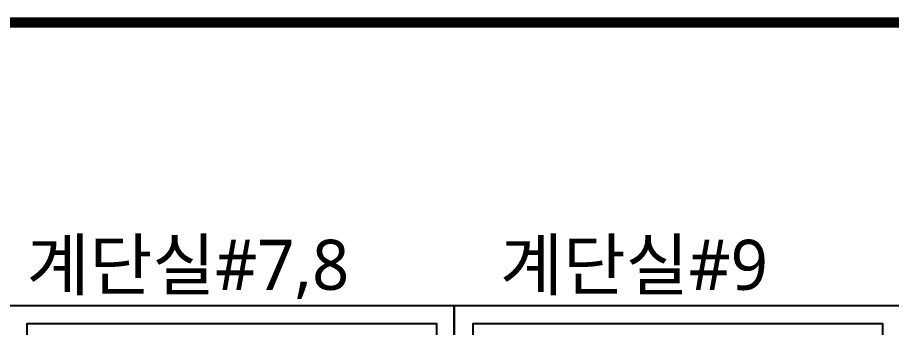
# Model space of a CAD drawing. Header units: millimetres. Extents: x 11948722 to 13111668, y -10771712 to -10232988.
# Drawn here: x 12539089 to 12626389, y -10454315 to -10423383 of the extents above; entities that cross this region are included whole.
import ezdxf
from ezdxf.enums import TextEntityAlignment as Align

# ---------------------------------------------------------------- set-up
doc = ezdxf.new("R2010")
doc.units = ezdxf.units.MM
doc.header["$LTSCALE"] = 150
doc.header["$MEASUREMENT"] = 0
doc.layers.get('Defpoints').update_dxf_attribs({"color": 117, "linetype": 'CONTINUOUS'})
doc.layers.add('CON', color=2, linetype='CONTINUOUS')
doc.styles.add('나눔고딕 Se', font='NanumGothic.ttf')

msp = doc.modelspace()

# ---------------------------------------------------------------- linework, layer by layer
at = {"layer": 'CON', "ltscale": 1200, "const_width": 1000}
msp.add_lwpolyline([(12306457.7, -10423882.6), (12821367.8, -10423882.6), (12821367.8, -10608888.5), (12306457.7, -10608888.5)], close=True, dxfattribs=at)
at = {"layer": 'Defpoints', "ltscale": 1200}
for points in [[(12538162.7, -10452136.3), (12582712.7, -10452136.3), (12582712.7, -10515136.3), (12538162.7, -10515136.3)], [(12582712.7, -10452136.3), (12627262.7, -10452136.3), (12627262.7, -10515136.3), (12582712.7, -10515136.3)], [(12540015.7, -10508461.3), (12580965.7, -10508461.3), (12580965.7, -10453936.3), (12540015.7, -10453936.3)], [(12584565.7, -10508461.3), (12625515.7, -10508461.3), (12625515.7, -10453936.3), (12584565.7, -10453936.3)]]:
    msp.add_lwpolyline(points, close=True, dxfattribs=at)

# ---------------------------------------------------------------- texts
at = {"layer": 'Defpoints', "style": '나눔고딕 Se'}
msp.add_text('계단실#7,8', height=5000, dxfattribs=at).set_placement((12556120.7, -10450557.1), align=Align.CENTER)
at = {"layer": 'Defpoints', "color": 2, "style": '나눔고딕 Se'}
msp.add_text('계단실#9', height=5000, dxfattribs=at).set_placement((12600670.7, -10450557.1), align=Align.CENTER)

doc.saveas('drawing.dxf')
